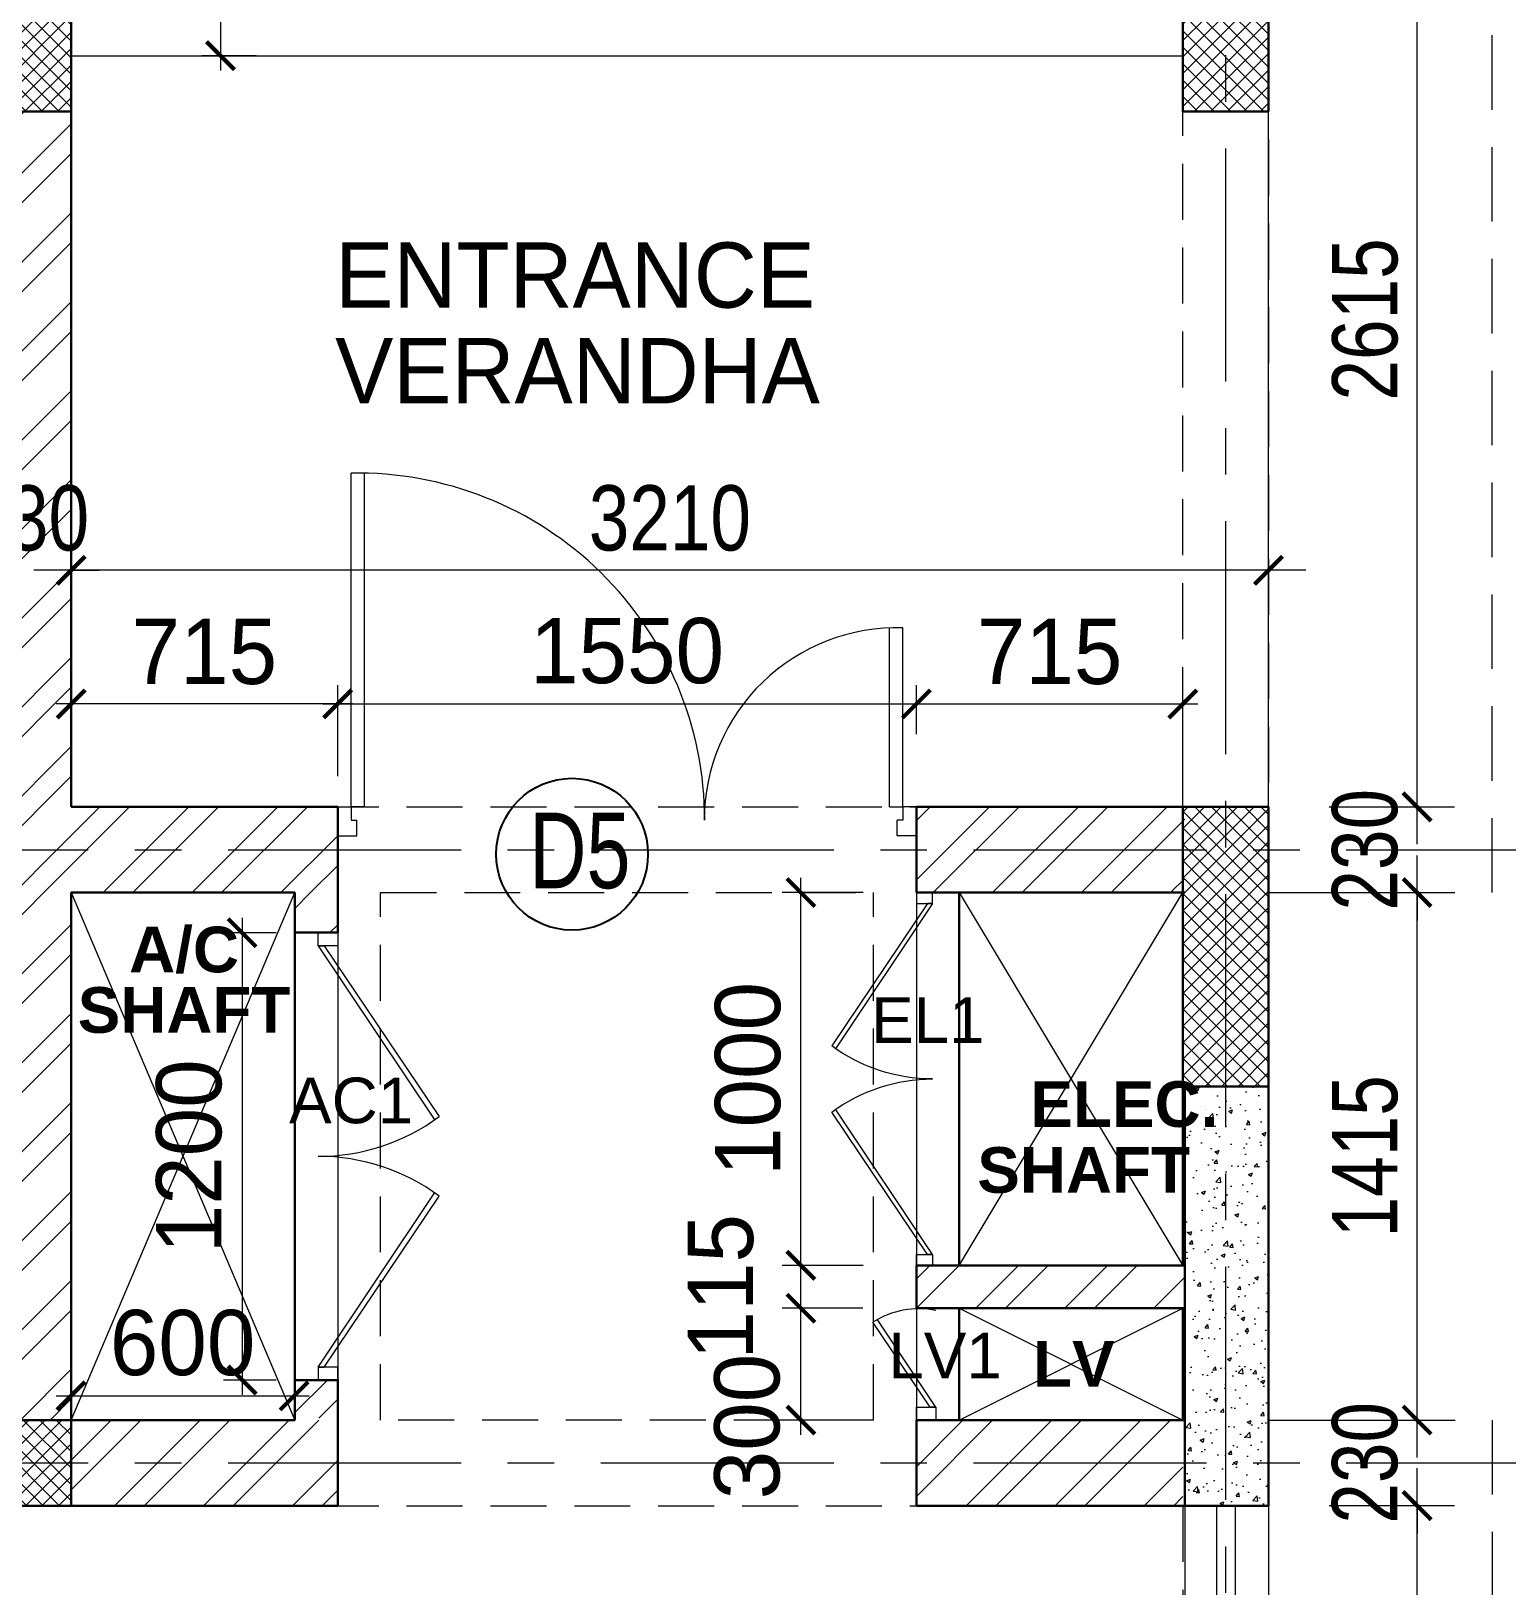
# Model space of a CAD drawing. Header units: millimetres. Extents: x -286480 to 108094, y -227925 to 10018.
# Drawn here: x -10173 to -6214, y -96322 to -92151 of the extents above; entities that cross this region are included whole.
import ezdxf

# ---------------------------------------------------------------- set-up
doc = ezdxf.new("R2010")
doc.units = ezdxf.units.MM
doc.header["$LTSCALE"] = 100
doc.header["$MEASUREMENT"] = 0
doc.header["$PDMODE"] = 67
for name, pattern in [('CENTER', [2, 1.25, -0.25, 0.25, -0.25]), ('DASHED', [0.75, 0.5, -0.25]), ('DASHED2', [0.375, 0.25, -0.125]), ('HIDDEN', [0.375, 0.25, -0.125])]:
    doc.linetypes.add(name, pattern=pattern)
doc.layers.get('0').update_dxf_attribs({"lineweight": 25})
for name, color, linetype, lineweight in [('A-ANNO-COLUMN-HATCH', 253, 'Continuous', 9), ('A-ANNO-DOOR', 40, 'Continuous', 18), ('A-ANNO-GRID', 251, 'CENTER', 9), ('A-ANNO-TEXT', 7, 'Continuous', 25), ('A-ANNO-WALL', 1, 'Continuous', 30), ('A-DOOR', 4, 'Continuous', 9), ('AAC BLOCK HATCH', 253, 'Continuous', 5), ('ACC BLOCK', 211, 'Continuous', 30), ('beam', 3, 'Continuous', 20), ('dim', 7, 'Continuous', 13), ('DW-NO', 7, 'Continuous', 25), ('FURNITURE LAYOUT', 37, 'Continuous', 15), ('GLASS', 150, 'Continuous', 5), ('projection', 200, 'DASHED', 18), ('S-COL', 4, 'Continuous', 30), ('STAINLESS STEEL', 81, 'Continuous', 5), ('Stairs', 2, 'Continuous', 18), ('TEXT-MISC', 7, 'Continuous', 20), ('WALL HATCH', 24, 'Continuous', 9)]:
    doc.layers.add(name, color=color, linetype=linetype, lineweight=lineweight)
doc.layers.add('cutout', color=7, linetype='HIDDEN', lineweight=20, true_color=0x0544ff)
doc.styles.add('ARIAL', font='arial.ttf', dxfattribs={"width": 0.8})
doc.styles.add('CENTURY-GOTHIC', font='GOTHIC.TTF', dxfattribs={"height": 175})
doc.styles.add('SIZE', font='arial.ttf', dxfattribs={"width": 0.75, "height": 200})
doc.styles.get("Standard").update_dxf_attribs({"font": 'sanss___.ttf'})
doc.styles.add('Tower', font='arial.ttf', dxfattribs={"height": 250})
doc.dimstyles.new('1.125', dxfattribs={"dimtxt": 175, "dimasz": 75, "dimexe": 50, "dimexo": 50, "dimgap": 50, "dimtad": 1, "dimdec": 0, "dimrnd": 5, "dimzin": 0, "dimdsep": 46, "dimtxsty": 'CENTURY-GOTHIC', "dimblk": 'ARCHTICK', "dimcen": 5, "dimdle": 40, "dimclrd": 256, "dimclre": 8, "dimclrt": 213, "dimadec": 0, "dimazin": 0, "dimtfac": 1, "dimtdec": 0, "dimtofl": 0, "dimtmove": 2, "dimatfit": 2, "dimldrblk": 'OPEN30', "dimfxl": 80, "dimtolj": 1, "dimtzin": 0, "dimlwd": 15, "dimlwe": 9, "dimarcsym": 1})
doc.dimstyles.new('D 75', dxfattribs={"dimtxt": 175, "dimasz": 75, "dimexe": 100, "dimexo": 100, "dimgap": 50, "dimtad": 1, "dimdec": 0, "dimrnd": 5, "dimzin": 0, "dimdsep": 46, "dimtxsty": 'ARIAL', "dimblk": 'ARCHTICK', "dimcen": 0.09, "dimdle": 100, "dimclrd": 256, "dimclrt": 256, "dimadec": 0, "dimazin": 0, "dimtfac": 1, "dimtdec": 0, "dimtix": 1, "dimtofl": 0, "dimtmove": 1, "dimatfit": 3, "dimfxl": 135, "dimtolj": 1, "dimtzin": 0, "dimlwd": 9, "dimlwe": 9, "dimarcsym": 0})

# ---------------------------------------------------------------- blocks, each defined once
blk = doc.blocks.new('_ArchTick')
at = {"const_width": 0.15}
blk.add_lwpolyline([(-0.5, -0.5), (0.5, 0.5)], dxfattribs=at)
blk = doc.blocks.new('*D24')
at = {"layer": 'Defpoints', "color": 0, "ltscale": 0.1, "transparency": 16777216}
for p in [(-10065.8, -93597.3), (-10065.8, -93930.6, -52.2), (-6853.3, -93930.8, 0.4)]:
    blk.add_point(p, dxfattribs=at)
at = {"layer": 'dim', "color": 0, "lineweight": 9, "ltscale": 0.1, "transparency": 16777216}
for p, q in [((-10065.8, -93830.6), (-10065.8, -93497.3)), ((-6853.3, -93830.8), (-6853.3, -93497.3))]:
    blk.add_line(p, q, dxfattribs=at)
at = {"layer": 'dim', "lineweight": 9, "ltscale": 0.1, "transparency": 16777216}
blk.add_line((-6753.3, -93597.3), (-10165.8, -93597.3), dxfattribs=at)
at = {"layer": 'dim', "lineweight": 9, "ltscale": 0.1, "transparency": 16777216, "xscale": 75, "yscale": 75, "zscale": 75, "rotation": 180}
blk.add_blockref('_ArchTick', (-10065.8, -93597.3), dxfattribs=at)
at = {"layer": 'dim', "lineweight": 9, "ltscale": 0.1, "transparency": 16777216, "xscale": 75, "yscale": 75, "zscale": 75}
blk.add_blockref('_ArchTick', (-6853.3, -93597.3), dxfattribs=at)
at = {"layer": 'dim', "ltscale": 0.1, "transparency": 16777216, "insert": (-8459.5, -93457.9), "char_height": 175, "attachment_point": 5, "style": 'ARIAL'}
blk.add_mtext('\\A1;3210', dxfattribs=at)
blk = doc.blocks.new('*D25')
at = {"layer": 'Defpoints', "color": 0, "ltscale": 0.1, "transparency": 16777216}
for p in [(-10295.8, -93597.3), (-10295.8, -93920.8, -7.1), (-10065.8, -93920.8)]:
    blk.add_point(p, dxfattribs=at)
at = {"layer": 'dim', "color": 0, "lineweight": 9, "ltscale": 0.1, "transparency": 16777216}
for p, q in [((-10295.8, -93820.8), (-10295.8, -93497.3)), ((-10065.8, -93820.8), (-10065.8, -93497.3))]:
    blk.add_line(p, q, dxfattribs=at)
at = {"layer": 'dim', "lineweight": 9, "ltscale": 0.1, "transparency": 16777216}
for p, q in [((-10295.8, -93597.3), (-10370.8, -93597.3)), ((-10065.8, -93597.3), (-9990.8, -93597.3))]:
    blk.add_line(p, q, dxfattribs=at)
at = {"layer": 'dim', "lineweight": 9, "ltscale": 0.1, "transparency": 16777216, "xscale": 75, "yscale": 75, "zscale": 75}
blk.add_blockref('_ArchTick', (-10295.8, -93597.3), dxfattribs=at)
at = {"layer": 'dim', "lineweight": 9, "ltscale": 0.1, "transparency": 16777216, "xscale": 75, "yscale": 75, "zscale": 75, "rotation": 180}
blk.add_blockref('_ArchTick', (-10065.8, -93597.3), dxfattribs=at)
at = {"layer": 'dim', "ltscale": 0.1, "transparency": 16777216, "insert": (-10180.8, -93457.9), "char_height": 175, "attachment_point": 5, "style": 'ARIAL'}
blk.add_mtext('\\A1;230', dxfattribs=at)
blk = doc.blocks.new('*D50')
at = {"layer": 'Defpoints', "color": 0, "ltscale": 0.1, "transparency": 16777216}
for p in [(-6791, -96106.1), (-6454.7, -96106.1), (-6652, -97606.8)]:
    blk.add_point(p, dxfattribs=at)
at = {"layer": 'dim', "lineweight": 9, "ltscale": 0.1, "transparency": 16777216}
blk.add_line((-6454.7, -97706.8), (-6454.7, -96006.1), dxfattribs=at)
at = {"layer": 'dim', "color": 0, "lineweight": 9, "ltscale": 0.1, "transparency": 16777216}
for p, q in [((-6691, -96106.1), (-6354.7, -96106.1)), ((-6552, -97606.8), (-6354.7, -97606.8))]:
    blk.add_line(p, q, dxfattribs=at)
at = {"layer": 'dim', "lineweight": 9, "ltscale": 0.1, "transparency": 16777216, "xscale": 75, "yscale": 75, "zscale": 75}
for p, rotation in [((-6454.7, -96106.1), 90), ((-6454.7, -97606.8), 270)]:
    blk.add_blockref('_ArchTick', p, dxfattribs=dict(at, rotation=rotation))
at = {"layer": 'dim', "ltscale": 0.1, "transparency": 16777216, "insert": (-6594.1, -96856.4), "char_height": 175, "attachment_point": 5, "rotation": 90, "style": 'ARIAL'}
blk.add_mtext('\\A1;1500', dxfattribs=at)
blk = doc.blocks.new('*D51')
at = {"layer": 'Defpoints', "color": 0, "ltscale": 0.1, "transparency": 16777216}
for p in [(-6791, -94461.9, -11.6), (-6455, -94461.9), (-6698.1, -95876.8, -11.6)]:
    blk.add_point(p, dxfattribs=at)
at = {"layer": 'dim', "lineweight": 9, "ltscale": 0.1, "transparency": 16777216}
blk.add_line((-6455, -95976.8), (-6455, -94361.9), dxfattribs=at)
at = {"layer": 'dim', "color": 0, "lineweight": 9, "ltscale": 0.1, "transparency": 16777216}
for p, q in [((-6691, -94461.9), (-6355, -94461.9)), ((-6598.1, -95876.8), (-6355, -95876.8))]:
    blk.add_line(p, q, dxfattribs=at)
at = {"layer": 'dim', "lineweight": 9, "ltscale": 0.1, "transparency": 16777216, "xscale": 75, "yscale": 75, "zscale": 75}
for p, rotation in [((-6455, -94461.9), 90), ((-6455, -95876.8), 270)]:
    blk.add_blockref('_ArchTick', p, dxfattribs=dict(at, rotation=rotation))
at = {"layer": 'dim', "ltscale": 0.1, "transparency": 16777216, "insert": (-6594.4, -95169.3), "char_height": 175, "attachment_point": 5, "rotation": 90, "style": 'ARIAL'}
blk.add_mtext('\\A1;1415', dxfattribs=at)
blk = doc.blocks.new('*D52')
at = {"layer": 'Defpoints', "color": 0, "ltscale": 0.1, "transparency": 16777216}
for p in [(-6791, -91616.8, -0.1), (-6454.7, -91616.8), (-6791, -94231.9, -10.3)]:
    blk.add_point(p, dxfattribs=at)
at = {"layer": 'dim', "lineweight": 9, "ltscale": 0.1, "transparency": 16777216}
blk.add_line((-6454.7, -94331.9), (-6454.7, -91516.8), dxfattribs=at)
at = {"layer": 'dim', "color": 0, "lineweight": 9, "ltscale": 0.1, "transparency": 16777216}
for p, q in [((-6691, -91616.8), (-6354.7, -91616.8)), ((-6691, -94231.9), (-6354.7, -94231.9))]:
    blk.add_line(p, q, dxfattribs=at)
at = {"layer": 'dim', "lineweight": 9, "ltscale": 0.1, "transparency": 16777216, "xscale": 75, "yscale": 75, "zscale": 75}
for p, rotation in [((-6454.7, -91616.8), 90), ((-6454.7, -94231.9), 270)]:
    blk.add_blockref('_ArchTick', p, dxfattribs=dict(at, rotation=rotation))
at = {"layer": 'dim', "ltscale": 0.1, "transparency": 16777216, "insert": (-6594.1, -92924.3), "char_height": 175, "attachment_point": 5, "rotation": 90, "style": 'ARIAL'}
blk.add_mtext('\\A1;2615', dxfattribs=at)
blk = doc.blocks.new('Big Door Garbage')
at = {"lineweight": 18}
for p, q in [((-12550, 128777.8), (-12500, 128777.8)), ((-12550, 128702.8), (-12550, 128777.8)), ((-12500, 128777.8), (-12500, 128737.8)), ((-11100, 128777.8), (-11100, 128737.8)), ((-11050, 128777.8), (-11100, 128777.8)), ((-12515, 128737.8), (-12500, 128737.8)), ((-12515, 128702.8), (-12515, 128737.8)), ((-11085, 128737.8), (-11100, 128737.8)), ((-11085, 128702.8), (-11085, 128737.8)), ((-12550, 128702.8), (-12515, 128702.8)), ((-12515, 128702.8), (-12515, 128239.2)), ((-12480, 128702.8), (-12515, 128702.8)), ((-12480, 128702.8), (-12480, 128239.2)), ((-11120, 128702.8), (-11085, 128702.8)), ((-11120, 128702.8), (-11120, 127838)), ((-11050, 128702.8), (-11085, 128702.8)), ((-11085, 128702.8), (-11085, 127838))]:
    blk.add_line(p, q, dxfattribs=at)
blk.add_lwpolyline([(-11050, 128777.8), (-11050, 128702.8)], dxfattribs=at)
for centre, radius, start, end in [((-12498.9, 128737.8), 498.9, 268.1474, 0), ((-11101.5, 128737.8), 900, 180, 271.0475)]:
    blk.add_arc(centre, radius, start, end, dxfattribs=at)
blk = doc.blocks.new('A$C0E3E786B-flat-1')
at = {"ltscale": 0.1}
for p, q in [((855.2, 288.7, 0), (240.1, -46.1, 0)), ((1735, -1224.8, 0), (922.8, 268.6, 0)), ((220.2, -113.9, 0), (1032.4, -1607.3, 0)), ((1532.3, -852, 0), (1444.7, -899.7, 0)), ((1444.7, -899.7, 0), (752.9, -1093.3, 0)), ((829.6, -1234.5, 0), (1444.7, -899.7, 0)), ((1500.5, -885, 0), (875.6, -1225.1, 0)), ((1500.5, -885, 0), (1482.4, -924.7, 0)), ((1701.1, -1254, 0), (1500.5, -885, 0)), ((875.6, -1225.1, 0), (918.9, -1231.4, 0)), ((1076.3, -1594.1, 0), (875.6, -1225.1, 0)), ((1701.1, -1254, 0), (1654.4, -1240.9, 0)), ((1076.3, -1594.1, 0), (1701.1, -1254, 0)), ((1100.1, -1627.4, 0), (1715.1, -1292.6, 0)), ((1076.3, -1594.1, 0), (1090.9, -1547.7, 0))]:
    blk.add_line(p, q, dxfattribs=at)
for centre, start_param, end_param in [((879, 244.7, 0), 1.628397, 3.199193), ((264, -90, 0), 3.199193, 4.76999), ((1691.3, -1248.7, 0), 0.057601, 1.628397), ((1076.2, -1583.5, 0), 4.76999, 6.340786)]:
    blk.add_ellipse(centre, major_axis=(21.3, -45.2), ratio=0.996988, start_param=start_param, end_param=end_param, dxfattribs=at)
blk = doc.blocks.new('*D78')
at = {"layer": 'Defpoints', "color": 0, "ltscale": 0.1, "transparency": 16777216}
for p in [(-6705.2, -94231.9, 0), (-6455, -94231.9), (-6791, -94461.9, 0)]:
    blk.add_point(p, dxfattribs=at)
at = {"layer": 'dim', "lineweight": 9, "ltscale": 0.1, "transparency": 16777216}
for p, q in [((-6455, -94231.9), (-6455, -94156.9)), ((-6455, -94461.9), (-6455, -94536.9))]:
    blk.add_line(p, q, dxfattribs=at)
at = {"layer": 'dim', "color": 0, "lineweight": 9, "ltscale": 0.1, "transparency": 16777216}
for p, q in [((-6605.2, -94231.9), (-6355, -94231.9)), ((-6691, -94461.9), (-6355, -94461.9))]:
    blk.add_line(p, q, dxfattribs=at)
at = {"layer": 'dim', "lineweight": 9, "ltscale": 0.1, "transparency": 16777216, "xscale": 75, "yscale": 75, "zscale": 75}
for p, rotation in [((-6455, -94231.9), 270), ((-6455, -94461.9), 90)]:
    blk.add_blockref('_ArchTick', p, dxfattribs=dict(at, rotation=rotation))
at = {"layer": 'dim', "ltscale": 0.1, "transparency": 16777216, "insert": (-6594.4, -94346.9), "char_height": 175, "attachment_point": 5, "rotation": 90, "style": 'ARIAL'}
blk.add_mtext('\\A1;230', dxfattribs=at)
blk = doc.blocks.new('*D79')
at = {"layer": 'Defpoints', "color": 0, "ltscale": 0.1, "transparency": 16777216}
for p in [(-6752.9, -95876.8, 0), (-6643.5, -96106.1, 0), (-6455, -96106.1)]:
    blk.add_point(p, dxfattribs=at)
at = {"layer": 'dim', "lineweight": 9, "ltscale": 0.1, "transparency": 16777216}
for p, q in [((-6455, -95876.8), (-6455, -95801.8)), ((-6455, -96106.1), (-6455, -96181.1))]:
    blk.add_line(p, q, dxfattribs=at)
at = {"layer": 'dim', "color": 0, "lineweight": 9, "ltscale": 0.1, "transparency": 16777216}
for p, q in [((-6652.9, -95876.8), (-6355, -95876.8)), ((-6543.5, -96106.1), (-6355, -96106.1))]:
    blk.add_line(p, q, dxfattribs=at)
at = {"layer": 'dim', "lineweight": 9, "ltscale": 0.1, "transparency": 16777216, "xscale": 75, "yscale": 75, "zscale": 75}
for p, rotation in [((-6455, -95876.8), 270), ((-6455, -96106.1), 90)]:
    blk.add_blockref('_ArchTick', p, dxfattribs=dict(at, rotation=rotation))
at = {"layer": 'dim', "ltscale": 0.1, "transparency": 16777216, "insert": (-6594.4, -95991.4), "char_height": 175, "attachment_point": 5, "rotation": 90, "style": 'ARIAL'}
blk.add_mtext('\\A1;230', dxfattribs=at)
blk = doc.blocks.new('*D115')
at = {"layer": 'Defpoints', "color": 0, "ltscale": 0.1, "transparency": 16777216}
for p in [(-10066.1, -95811.9), (-9467.6, -95811.9), (-9467.6, -95811.9)]:
    blk.add_point(p, dxfattribs=at)
at = {"layer": 'dim', "lineweight": 15, "ltscale": 0.1, "transparency": 16777216}
blk.add_line((-10106.1, -95811.9), (-9427.6, -95811.9), dxfattribs=at)
at = {"layer": 'dim', "lineweight": 15, "ltscale": 0.1, "transparency": 16777216, "xscale": 75, "yscale": 75, "zscale": 75, "rotation": 180}
blk.add_blockref('_ArchTick', (-10066.1, -95811.9), dxfattribs=at)
at = {"layer": 'dim', "lineweight": 15, "ltscale": 0.1, "transparency": 16777216, "xscale": 75, "yscale": 75, "zscale": 75}
blk.add_blockref('_ArchTick', (-9467.6, -95811.9), dxfattribs=at)
at = {"layer": 'dim', "color": 213, "ltscale": 0.1, "transparency": 16777216, "insert": (-9766.8, -95670), "char_height": 175, "attachment_point": 5, "style": 'CENTURY-GOTHIC'}
blk.add_mtext('\\A1;600', dxfattribs=at)
blk = doc.blocks.new('_Open30')
at = {"color": 0, "linetype": 'ByBlock', "lineweight": -2}
for p, q in [((-1, 0.268), (0, 0)), ((0, 0), (-1, -0.268)), ((0, 0), (-1, 0))]:
    blk.add_line(p, q, dxfattribs=at)
blk = doc.blocks.new('*D116')
at = {"layer": 'Defpoints', "color": 0, "ltscale": 0.1, "transparency": 16777216}
for p in [(-8108, -95576.8), (-7891.6, -95576.8, 17.7), (-7891.6, -95876.8, 29.3)]:
    blk.add_point(p, dxfattribs=at)
at = {"layer": 'dim', "lineweight": 15, "ltscale": 0.1, "transparency": 16777216}
blk.add_line((-8108, -95916.8), (-8108, -95536.8), dxfattribs=at)
at = {"layer": 'dim', "color": 8, "lineweight": 9, "ltscale": 0.1, "transparency": 16777216}
for p, q in [((-7941.6, -95576.8), (-8158, -95576.8)), ((-7941.6, -95876.8), (-8158, -95876.8))]:
    blk.add_line(p, q, dxfattribs=at)
at = {"layer": 'dim', "lineweight": 15, "ltscale": 0.1, "transparency": 16777216, "xscale": 75, "yscale": 75, "zscale": 75}
for p, rotation in [((-8108, -95576.8), 90), ((-8108, -95876.8), 270)]:
    blk.add_blockref('_ArchTick', p, dxfattribs=dict(at, rotation=rotation))
at = {"layer": 'dim', "color": 213, "ltscale": 0.1, "transparency": 16777216, "insert": (-8251.8, -95894.1), "char_height": 175, "attachment_point": 5, "rotation": 90, "style": 'CENTURY-GOTHIC'}
blk.add_mtext('\\A1;300', dxfattribs=at)
blk = doc.blocks.new('*D117')
at = {"layer": 'Defpoints', "color": 0, "ltscale": 0.1, "transparency": 16777216}
for p in [(-8108, -95461.8), (-7891.1, -95461.8, 17.7), (-7891.6, -95576.8, 17.7)]:
    blk.add_point(p, dxfattribs=at)
at = {"layer": 'dim', "lineweight": 15, "ltscale": 0.1, "transparency": 16777216}
blk.add_line((-8108, -95616.8), (-8108, -95421.8), dxfattribs=at)
at = {"layer": 'dim', "color": 8, "lineweight": 9, "ltscale": 0.1, "transparency": 16777216}
for p, q in [((-7941.1, -95461.8), (-8158, -95461.8)), ((-7941.6, -95576.8), (-8158, -95576.8))]:
    blk.add_line(p, q, dxfattribs=at)
at = {"layer": 'dim', "lineweight": 15, "ltscale": 0.1, "transparency": 16777216, "xscale": 75, "yscale": 75, "zscale": 75}
for p, rotation in [((-8108, -95461.8), 90), ((-8108, -95576.8), 270)]:
    blk.add_blockref('_ArchTick', p, dxfattribs=dict(at, rotation=rotation))
at = {"layer": 'dim', "color": 213, "ltscale": 0.1, "transparency": 16777216, "insert": (-8322.7, -95519.3), "char_height": 175, "attachment_point": 5, "rotation": 90, "style": 'CENTURY-GOTHIC'}
blk.add_mtext('\\A1;115', dxfattribs=at)
blk = doc.blocks.new('*D118')
at = {"layer": 'Defpoints', "color": 0, "ltscale": 0.1, "transparency": 16777216}
for p in [(-8108, -94461.8), (-7890.8, -94461.8, 17.3), (-7891.1, -95461.8, 17.7)]:
    blk.add_point(p, dxfattribs=at)
at = {"layer": 'dim', "lineweight": 15, "ltscale": 0.1, "transparency": 16777216}
blk.add_line((-8108, -95501.8), (-8108, -94421.8), dxfattribs=at)
at = {"layer": 'dim', "color": 8, "lineweight": 9, "ltscale": 0.1, "transparency": 16777216}
for p, q in [((-7940.8, -94461.8), (-8158, -94461.8)), ((-7941.1, -95461.8), (-8158, -95461.8))]:
    blk.add_line(p, q, dxfattribs=at)
at = {"layer": 'dim', "lineweight": 15, "ltscale": 0.1, "transparency": 16777216, "xscale": 75, "yscale": 75, "zscale": 75}
for p, rotation in [((-8108, -94461.8), 90), ((-8108, -95461.8), 270)]:
    blk.add_blockref('_ArchTick', p, dxfattribs=dict(at, rotation=rotation))
at = {"layer": 'dim', "color": 213, "ltscale": 0.1, "transparency": 16777216, "insert": (-8249.9, -94961.8), "char_height": 175, "attachment_point": 5, "rotation": 90, "style": 'CENTURY-GOTHIC'}
blk.add_mtext('\\A1;1000', dxfattribs=at)
blk = doc.blocks.new('FTHF')
at = {"layer": 'A-DOOR'}
for p, q in [((6806800.1, -19385.3), (6807386.9, -19777.2)), ((6806800.1, -19385.3), (6806800.1, -19405.3)), ((6808216.2, -19385.3), (6807629.3, -19777.2)), ((6808216.2, -19385.3), (6808216.2, -19405.3)), ((6806800.1, -19405.3), (6807374.5, -19792.1)), ((6808216.2, -19405.3), (6807641.8, -19792.1))]:
    blk.add_line(p, q, dxfattribs=at)
for points in [[(6806756.4, -19385.3), (6806756.4, -19450.9), (6806800.1, -19450.9), (6806800.1, -19385.3)], [(6808259.9, -19385.3), (6808259.9, -19450.9), (6808216.2, -19450.9), (6808216.2, -19385.3)]]:
    blk.add_lwpolyline(points, close=True, dxfattribs=at)
for centre, start, end in [((6806822, -19385.3), 323.6333, 0), ((6808194.3, -19385.3), 180, 216.3667)]:
    blk.add_arc(centre, 686.2, start, end, dxfattribs=at)
blk = doc.blocks.new('*D231')
at = {"layer": 'Defpoints', "color": 0, "ltscale": 0.1, "transparency": 16777216}
for p in [(-9519.7, -91616.8, 29.7), (-9665.2, -92216.8), (-9519.7, -92216.8, 29.7)]:
    blk.add_point(p, dxfattribs=at)
at = {"layer": 'dim', "lineweight": 15, "ltscale": 0.1, "transparency": 16777216}
blk.add_line((-9665.2, -91576.8), (-9665.2, -92256.8), dxfattribs=at)
at = {"layer": 'dim', "color": 8, "lineweight": 9, "ltscale": 0.1, "transparency": 16777216}
for p, q in [((-9569.7, -91616.8), (-9715.2, -91616.8)), ((-9569.7, -92216.8), (-9715.2, -92216.8))]:
    blk.add_line(p, q, dxfattribs=at)
at = {"layer": 'dim', "lineweight": 15, "ltscale": 0.1, "transparency": 16777216, "xscale": 75, "yscale": 75, "zscale": 75}
for p, rotation in [((-9665.2, -91616.8), 90), ((-9665.2, -92216.8), 270)]:
    blk.add_blockref('_ArchTick', p, dxfattribs=dict(at, rotation=rotation))
at = {"layer": 'dim', "color": 213, "ltscale": 0.1, "transparency": 16777216, "insert": (-9807.1, -91916.8), "char_height": 175, "attachment_point": 5, "rotation": 90, "style": 'CENTURY-GOTHIC'}
blk.add_mtext('\\A1;600', dxfattribs=at)
blk = doc.blocks.new('*D505')
at = {"layer": 'Defpoints', "color": 0, "ltscale": 0.1, "transparency": 16777216}
for p in [(-7798.3, -93955.8), (-7798.3, -94074.8, 29.7), (-9350.8, -94199.2, 39.8)]:
    blk.add_point(p, dxfattribs=at)
at = {"layer": 'dim', "color": 8, "lineweight": 9, "ltscale": 0.1, "transparency": 16777216}
for p, q in [((-9350.8, -94149.2), (-9350.8, -93905.8)), ((-7798.3, -94024.8), (-7798.3, -93905.8))]:
    blk.add_line(p, q, dxfattribs=at)
at = {"layer": 'dim', "lineweight": 15, "ltscale": 0.1, "transparency": 16777216}
blk.add_line((-9390.8, -93955.8), (-7758.3, -93955.8), dxfattribs=at)
at = {"layer": 'dim', "lineweight": 15, "ltscale": 0.1, "transparency": 16777216, "xscale": 75, "yscale": 75, "zscale": 75, "rotation": 180}
blk.add_blockref('_ArchTick', (-9350.8, -93955.8), dxfattribs=at)
at = {"layer": 'dim', "lineweight": 15, "ltscale": 0.1, "transparency": 16777216, "xscale": 75, "yscale": 75, "zscale": 75}
blk.add_blockref('_ArchTick', (-7798.3, -93955.8), dxfattribs=at)
at = {"layer": 'dim', "color": 213, "ltscale": 0.1, "transparency": 16777216, "insert": (-8574.5, -93813.9), "char_height": 175, "attachment_point": 5, "style": 'CENTURY-GOTHIC'}
blk.add_mtext('\\A1;1550', dxfattribs=at)
blk = doc.blocks.new('*D506')
at = {"layer": 'Defpoints', "color": 0, "ltscale": 0.1, "transparency": 16777216}
for p in [(-7083.3, -93955.8), (-7798.3, -94087.1, 29.7), (-7083.3, -94163.7, 29.7)]:
    blk.add_point(p, dxfattribs=at)
at = {"layer": 'dim', "color": 8, "lineweight": 9, "ltscale": 0.1, "transparency": 16777216}
for p, q in [((-7798.3, -94037.1), (-7798.3, -93905.8)), ((-7083.3, -94113.7), (-7083.3, -93905.8))]:
    blk.add_line(p, q, dxfattribs=at)
at = {"layer": 'dim', "lineweight": 15, "ltscale": 0.1, "transparency": 16777216}
blk.add_line((-7838.3, -93955.8), (-7043.3, -93955.8), dxfattribs=at)
at = {"layer": 'dim', "lineweight": 15, "ltscale": 0.1, "transparency": 16777216, "xscale": 75, "yscale": 75, "zscale": 75, "rotation": 180}
blk.add_blockref('_ArchTick', (-7798.3, -93955.8), dxfattribs=at)
at = {"layer": 'dim', "lineweight": 15, "ltscale": 0.1, "transparency": 16777216, "xscale": 75, "yscale": 75, "zscale": 75}
blk.add_blockref('_ArchTick', (-7083.3, -93955.8), dxfattribs=at)
at = {"layer": 'dim', "color": 213, "ltscale": 0.1, "transparency": 16777216, "insert": (-7440.8, -93816.1), "char_height": 175, "attachment_point": 5, "style": 'CENTURY-GOTHIC'}
blk.add_mtext('\\A1;715', dxfattribs=at)
blk = doc.blocks.new('*D507')
at = {"layer": 'Defpoints', "color": 0, "ltscale": 0.1, "transparency": 16777216}
for p in [(-10065.8, -93955.8), (-9350.8, -94199.2, 39.8), (-10065.8, -94228.1, 34.2)]:
    blk.add_point(p, dxfattribs=at)
at = {"layer": 'dim', "color": 8, "lineweight": 9, "ltscale": 0.1, "transparency": 16777216}
for p, q in [((-10065.8, -94178.1), (-10065.8, -93905.8)), ((-9350.8, -94149.2), (-9350.8, -93905.8))]:
    blk.add_line(p, q, dxfattribs=at)
at = {"layer": 'dim', "lineweight": 15, "ltscale": 0.1, "transparency": 16777216}
blk.add_line((-9310.8, -93955.8), (-10105.8, -93955.8), dxfattribs=at)
at = {"layer": 'dim', "lineweight": 15, "ltscale": 0.1, "transparency": 16777216, "xscale": 75, "yscale": 75, "zscale": 75, "rotation": 180}
blk.add_blockref('_ArchTick', (-10065.8, -93955.8), dxfattribs=at)
at = {"layer": 'dim', "lineweight": 15, "ltscale": 0.1, "transparency": 16777216, "xscale": 75, "yscale": 75, "zscale": 75}
blk.add_blockref('_ArchTick', (-9350.8, -93955.8), dxfattribs=at)
at = {"layer": 'dim', "color": 213, "ltscale": 0.1, "transparency": 16777216, "insert": (-9708.3, -93816.1), "char_height": 175, "attachment_point": 5, "style": 'CENTURY-GOTHIC'}
blk.add_mtext('\\A1;715', dxfattribs=at)
blk = doc.blocks.new('*D512')
at = {"layer": 'Defpoints', "color": 0, "ltscale": 0.1, "transparency": 16777216}
for p in [(-9465.8, -94569.4, -14.8), (-9607.3, -95769.3), (-9465.8, -95769.3, -14.8)]:
    blk.add_point(p, dxfattribs=at)
at = {"layer": 'dim', "lineweight": 15, "ltscale": 0.1, "transparency": 16777216}
blk.add_line((-9607.3, -94529.4), (-9607.3, -95809.3), dxfattribs=at)
at = {"layer": 'dim', "color": 8, "lineweight": 9, "ltscale": 0.1, "transparency": 16777216}
for p, q in [((-9515.8, -94569.4), (-9657.3, -94569.4)), ((-9515.8, -95769.3), (-9657.3, -95769.3))]:
    blk.add_line(p, q, dxfattribs=at)
at = {"layer": 'dim', "lineweight": 15, "ltscale": 0.1, "transparency": 16777216, "xscale": 75, "yscale": 75, "zscale": 75}
for p, rotation in [((-9607.3, -94569.4), 90), ((-9607.3, -95769.3), 270)]:
    blk.add_blockref('_ArchTick', p, dxfattribs=dict(at, rotation=rotation))
at = {"layer": 'dim', "color": 213, "ltscale": 0.1, "transparency": 16777216, "insert": (-9749.2, -95169.3), "char_height": 175, "attachment_point": 5, "rotation": 90, "style": 'CENTURY-GOTHIC'}
blk.add_mtext('\\A1;1200', dxfattribs=at)

msp = doc.modelspace()

# ---------------------------------------------------------------- hatches: boundary and pattern name
at = {"layer": 'A-ANNO-COLUMN-HATCH', "lineweight": 9, "ltscale": 0.1}
h = msp.add_hatch(dxfattribs=at)
h.set_pattern_fill('ANSI37', color=256, scale=250, angle=-90)
h.set_pattern_definition([(315, (-45985.977, 31290.587), (22.097087, 22.097087), []), (45, (-45985.977, 31290.587), (-22.097087, 22.097087), [])])
h.paths.add_polyline_path([(-10295.8, -91616.8), (-10295.8, -92366.8), (-10065.8, -92366.8), (-10065.8, -91616.8)])
h = msp.add_hatch(dxfattribs=at)
h.set_pattern_fill('ANSI37', color=256, scale=250)
h.set_pattern_definition([(45, (-166898.463, 202413.18), (-22.097087, 22.097087), []), (135, (-166898.463, 202413.18), (-22.097087, -22.097087), [])])
h.paths.add_polyline_path([(-6853.3, -92366.8), (-6853.3, -91616.8), (-7083.3, -91616.8), (-7083.3, -92366.8)])
h = msp.add_hatch(dxfattribs=at)
h.set_pattern_fill('ANSI37', color=256, scale=250)
h.set_pattern_definition([(45, (-133322.718, -22804.882), (-22.097087, 22.097087), []), (135, (-133322.718, -22804.882), (-22.097087, -22.097087), [])])
h.paths.add_polyline_path([(-6853.3, -94981.8), (-6853.3, -94231.8), (-7083.3, -94231.8), (-7083.3, -94981.8)])
h = msp.add_hatch(dxfattribs=at)
h.set_pattern_fill('ANSI37', color=256, scale=250)
h.set_pattern_definition([(45, (0, -5), (-22.097087, 22.097087), []), (135, (0, -5), (-22.097087, -22.097087), [])])
h.paths.add_polyline_path([(-10815.8, -96106.8), (-10065.8, -96106.8), (-10065.8, -95876.8), (-10815.8, -95876.8)])
at = {"layer": 'AAC BLOCK HATCH'}
h = msp.add_hatch(dxfattribs=at)
h.set_pattern_fill('AR-CONC', color=256, scale=15, style=0)
h.set_pattern_definition([(50, (0, 0), (107.58903, -9.41282), [11.25, -123.75]), (355, (0, 0), (-20.8127, 112.82882), [9, -99]), (100.45144, (8.97, -0.78), (86.77633, 103.416), [9.56103, -105.17132]), (46.1842, (0, 30), (160.0862, -24.8279), [16.875, -185.625]), (96.63564, (13.34, 27.93), (140.1993, 146.1178), [14.34155, -157.75706]), (351.18416, (0, 30), (140.1993, 146.1178), [13.5, -148.5]), (21, (15, 22.5), (89.53606, -60.39283), [11.25, -123.75]), (326, (15, 22.5), (36.4973, 108.77251), [9, -99]), (71.45144, (22.46, 17.47), (126.03336, 48.37967), [9.56103, -105.17132]), (37.5, (0, 0), (1.823978, 49.934078), [0, -97.8, 0, -100.5, 0, -99.375]), (7.5, (0, 0), (39.46043, 59.161757), [0, -57.3, 0, -95.55, 0, -37.875]), (327.5, (-33.45, 0), (80.073365, -3.38323), [0, -37.5, 0, -117, 0, -155.25]), (317.5, (-48.45, 0), (87.477925, 15.015747), [0, -48.75, 0, -77.7, 0, -110.25])])
h.paths.add_polyline_path([(-7078.3, -94981.8), (-6853.2, -94981.8), (-6853.2, -96106.8), (-7078.3, -96106.8)])
at = {"layer": 'WALL HATCH', "ltscale": 0.1}
h = msp.add_hatch(dxfattribs=at)
h.set_pattern_fill('ANSI32', color=256, scale=450, style=0)
h.paths.add_polyline_path([(-10066.1, -92366.5), (-10295.8, -92366.5), (-10295.8, -95876.8), (-10065.8, -95876.8)])
h.paths.add_polyline_path([(-9350.8, -94461.8), (-9350.8, -94231.8), (-10065.8, -94231.8), (-10065.9, -94461.8)])
h = msp.add_hatch(dxfattribs=at)
h.set_pattern_fill('ANSI32', color=256, scale=450, style=0)
h.paths.add_polyline_path([(-7798.3, -94231.8), (-7798.3, -94461.8), (-7078.3, -94461.8), (-7078.3, -94231.8)])
h = msp.add_hatch(dxfattribs=at)
h.set_pattern_fill('ANSI32', color=256, scale=450, style=0)
h.paths.add_polyline_path([(-9465.8, -94569.3), (-9350.8, -94569.3), (-9350.8, -94461.8), (-9465.8, -94461.8)])
h = msp.add_hatch(dxfattribs=at)
h.set_pattern_fill('ANSI32', color=256, scale=450, style=0)
h.set_pattern_definition([(45, (-250.64, 34476.83), (-119.32427, 119.32427), []), (45, (-171.09, 34476.83), (-119.32427, 119.32427), [])])
h.paths.add_polyline_path([(-7798.3, -95461.8), (-7078.3, -95461.8), (-7078.3, -95576.8), (-7798.3, -95576.8)])
h = msp.add_hatch(dxfattribs=at)
h.set_pattern_fill('ANSI32', color=256, scale=450, style=0)
h.paths.add_polyline_path([(-9465.8, -95871.8), (-9350.8, -95871.8), (-9350.8, -95769.3), (-9465.8, -95769.3)])
h = msp.add_hatch(dxfattribs=at)
h.set_pattern_fill('ANSI32', color=256, scale=450, style=0)
h.set_pattern_definition([(45, (0, -5), (-119.32427, 119.32427), []), (45, (79.55, -5), (-119.32427, 119.32427), [])])
h.paths.add_polyline_path([(-9350.8, -96106.8), (-9350.8, -95876.8), (-10065.8, -95876.8), (-10065.8, -96106.8)])
h = msp.add_hatch(dxfattribs=at)
h.set_pattern_fill('ANSI32', color=256, scale=450, style=0)
h.set_pattern_definition([(45, (14.95, 34476.79), (-119.32427, 119.32427), []), (45, (94.5, 34476.79), (-119.32427, 119.32427), [])])
h.paths.add_polyline_path([(-7798.3, -95876.8), (-7798.3, -96106.8), (-7083.2, -96106.8), (-7083.4, -95876.8)])

# ---------------------------------------------------------------- linework, layer by layer
at = {"layer": 'A-ANNO-DOOR'}
for p, q in [((-7798.3, -94461.8, -2.6), (-7798.3, -95461.8, 9.7)), ((-7683.3, -94461.8, -2.6), (-7683.3, -95461.8, 29.8)), ((-7683.3, -94461.8, -2.6), (-7683.3, -95461.8, 9.7)), ((-7683.3, -94461.8, -2.6), (-7683.3, -95461.8, 9.7)), ((-9465.8, -94569.3, -14.8), (-9465.8, -95769.3, -14.8)), ((-9350.8, -94569.3, 82.6), (-9350.8, -95769.3, -15)), ((-7798.3, -95576.8, -2.6), (-7798.3, -95876.8, -2.6)), ((-7683.3, -95576.8, 29.8), (-7683.3, -95876.8, 29.8))]:
    msp.add_line(p, q, dxfattribs=at)
at = {"layer": 'A-ANNO-GRID', "ltscale": 5}
for p, q in [((-6968.3, -106090.6, -2.6), (-6968.3, -89844.4, -2.6)), ((-30644.8, -94346.8, 29.7), (-4817.6, -94346.8, 29.7)), ((-30644.8, -95991.8, 29.7), (-4817.6, -95991.8, 29.7))]:
    msp.add_line(p, q, dxfattribs=at)
at = {"layer": 'A-ANNO-WALL', "ltscale": 0.1}
for p, q in [((-10065.8, -94231.8, 30.1), (-10065.8, -92366.5, -3)), ((-10065.8, -94231.8, 30.1), (-9350.8, -94231.8, 30.1)), ((-9350.8, -94569.3, 53.5), (-9350.8, -94231.8, -2.6)), ((-7078.3, -94231.8, 30.1), (-7798.3, -94231.8, 29.7)), ((-7798.3, -94461.8, -2.7), (-7798.3, -94231.9, -2.7)), ((-10065.8, -95876.8, -14.8), (-10065.8, -94461.8, -14.8)), ((-10065.8, -94461.8, 30.1), (-9465.8, -94461.8, 30.1)), ((-7078.3, -94461.8, 30.1), (-7798.3, -94461.8, 29.7)), ((-7798.3, -95576.8, 9.7), (-7798.3, -95461.8, 9.7)), ((-7798.3, -95461.8, 9.7), (-7078.3, -95461.8, -2.3)), ((-7798.3, -95576.8, 30.1), (-7078.3, -95576.8, 30.1)), ((-9350.8, -96106.8, -41.3), (-9350.8, -95766.8, -41.3)), ((-10066.1, -95876.8, 22.4), (-9465.8, -95876.8, -4.8)), ((-7798.3, -95876.8, 42), (-7078.3, -95876.8, -2.9)), ((-7798.3, -95876.8, -2.6), (-7798.3, -96106.8, 29.7)), ((-10065.8, -96106.8, 34.2), (-9350.8, -96106.8, -10.4)), ((-7798.3, -96106.8, 29.7), (-7078.3, -96106.8, 29.7))]:
    msp.add_line(p, q, dxfattribs=at)
for points, elevation in [([(-9465.8, -94461.8), (-9465.8, -94569.3), (-9350.8, -94569.3)], -14.8), ([(-9465.8, -95876.8), (-9465.8, -95769.3), (-9350.8, -95769.3)], 41.3)]:
    msp.add_lwpolyline(points, dxfattribs=dict(at, elevation=elevation))
at = {"layer": 'A-DOOR'}
for p, q in [((-7761.6, -95841.9, 42), (-7914.9, -95614.2, 42)), ((-7745.6, -95841.9, 42), (-7903, -95606.2, 42)), ((-7745.6, -95841.9, 42), (-7761.6, -95841.9, 42))]:
    msp.add_line(p, q, dxfattribs=at)
at = {"layer": 'A-DOOR', "elevation": -2.6}
msp.add_lwpolyline([(-7745.9, -95876.8), (-7798.3, -95876.8), (-7798.3, -95841.9), (-7745.9, -95841.9)], close=True, dxfattribs=at)
at = {"layer": 'A-DOOR'}
msp.add_arc((-7792, -95806.7, 42), 228.4, 78.2803, 122.5516, dxfattribs=at)
at = {"layer": 'ACC BLOCK', "ltscale": 0.5}
for p, q in [((-7078.3, -96106.8, -2.6), (-7078.3, -94981.8, -2.6)), ((-6853.3, -96106.8, -24.2), (-6853.3, -94981.8, 45.6)), ((-7078.3, -96106.8, -2.6), (-6853.3, -96106.8, -2.6))]:
    msp.add_line(p, q, dxfattribs=at)
at = {"layer": 'beam', "linetype": 'DASHED2', "ltscale": 6}
for p, q in [((-7083.3, -94231.8, -34), (-7083.3, -92216.8, 29.7)), ((-6853.3, -92216.8, 29.7), (-6853.3, -94231.9, 29.7)), ((-10065.8, -94231.8, -29.6), (-10065.8, -92366.8, -2.6)), ((-10065.8, -94231.8, -29.6), (-7078.3, -94231.8, -34)), ((-10065.8, -94461.8, -29.6), (-10065.8, -95876.8, -47.8)), ((-10065.8, -94461.8, -14.8), (-9465.8, -94461.8, -14.8)), ((-9465.8, -95876.8, 33.1), (-9465.9, -94461.8, -30.7)), ((-9350.9, -94461.8, -30.7), (-9350.8, -94461.8, -30.7)), ((-9235.8, -95876.8, 30.4), (-9235.9, -94461.8, -30.7)), ((-9235.9, -94461.8, -30.8), (-7913.4, -94461.8, -32.8)), ((-7913.3, -95876.8, 51.1), (-7913.4, -94461.6, -12.7)), ((-7683.3, -94461.8, -2.6), (-7078.3, -94461.8, -34)), ((-7683.3, -95462.1, 20.3), (-7683.3, -94461.8, -2.6)), ((-7083.3, -94981.8, 45.6), (-7083.3, -95461.8, 36.8)), ((-6853.3, -94981.8, 45.6), (-6853.3, -97606.8, -2.6)), ((-7683.3, -95461.8, 29.7), (-7083.3, -95461.8, -2.2)), ((-7683.3, -95876.8, 29.8), (-7683.3, -95576.8, 22.9)), ((-7083.3, -95576.8, 30.1), (-7683.3, -95576.8, 37.6)), ((-7083.3, -95576.8, 34.7), (-7083.3, -95876.8, 29.2)), ((-10065.8, -95876.8, 34.2), (-9465.8, -95876.8, 33.3)), ((-7913.3, -95876.8, -3.5), (-9235.8, -95876.8, -13.9)), ((-7683.3, -95876.8, 30.6), (-7083.3, -95876.8, 29.8)), ((-10065.8, -96106.8, 34.2), (-7083.3, -96106.8, 29.8)), ((-7083.3, -96106.8, 24.9), (-7083.3, -97606.8, -2.6))]:
    msp.add_line(p, q, dxfattribs=at)
at = {"layer": 'cutout', "color": 5, "linetype": 'Continuous', "lineweight": 9, "ltscale": 2, "true_color": 0x1f1fff}
for p, q in [((-10065.8, -95876.8, -14.8), (-9465.8, -94461.8, -14.8)), ((-10065.8, -94461.8, -14.8), (-9465.8, -95876.8, -14.8)), ((-7683.3, -95461.8, 29.8), (-7083.3, -94461.8, 29.7)), ((-7683.3, -94461.8, 29.7), (-7083.3, -95461.8, 29.7)), ((-7683.3, -95876.8, 29.7), (-7083.3, -95576.8, 30.1)), ((-7683.3, -95576.8, 37.6), (-7083.3, -95876.8, 29.7))]:
    msp.add_line(p, q, dxfattribs=at)
at = {"layer": 'cutout', "color": 5, "linetype": 'Continuous', "lineweight": 30, "ltscale": 3, "true_color": 0x1f1fff}
for points, elevation in [([(-10065.8, -94461.8), (-9465.8, -94461.8), (-9465.8, -95876.8), (-10065.8, -95876.8)], -14.8), ([(-7683.3, -94461.8), (-7083.3, -94461.8), (-7083.3, -95461.8), (-7683.3, -95461.8)], 29.7), ([(-7683.3, -95576.8), (-7083.3, -95576.8), (-7083.3, -95876.8), (-7683.3, -95876.8)], 29.7)]:
    msp.add_lwpolyline(points, close=True, dxfattribs=dict(at, elevation=elevation))
at = {"layer": 'DW-NO', "color": 51}
msp.add_circle((-8721.9, -94358.9, -275.2), 203.6, dxfattribs=at)
at = {"layer": 'GLASS', "ltscale": 0.1}
for p, q in [((-7078.3, -96106.8, -2.6), (-7078.3, -97606.8, -2.6)), ((-6993.3, -96106.8, 29.7), (-6993.3, -97606.8, 29.7)), ((-6943.3, -96106.8, 29.7), (-6943.3, -97606.8, 29.7)), ((-6853.3, -96106.8, -2.6), (-6853.3, -97606.8, -2.6))]:
    msp.add_line(p, q, dxfattribs=at)
at = {"layer": 'projection', "color": 21, "ltscale": 4}
for p, q in [((-6253.3, -94461.8, 41.8), (-6253.8, -91016.8, -60.1)), ((-6853.3, -94461.8, 30.1), (-6253.3, -94461.8, 30.1)), ((-6853.1, -95876.8, 41.3), (-6253.1, -95876.8, 47.4)), ((-6253.1, -95876.8, 62), (-6253.1, -97836.8, 53.8))]:
    msp.add_line(p, q, dxfattribs=at)
at = {"layer": 'S-COL', "ltscale": 0.1}
for points, elevation in [([(-10295.8, -91616.8), (-10295.8, -92366.8), (-10065.8, -92366.8), (-10065.8, -91616.8)], -2.6), ([(-6853.3, -92366.8), (-6853.3, -91616.8), (-7083.3, -91616.8), (-7083.3, -92366.8)], 29.7), ([(-6853.3, -94981.8), (-6853.3, -94231.8), (-7083.3, -94231.8), (-7083.3, -94981.8)], 45.6), ([(-10815.8, -96106.8), (-10065.8, -96106.8), (-10065.8, -95876.8), (-10815.8, -95876.8)], 34.2)]:
    msp.add_lwpolyline(points, close=True, dxfattribs=dict(at, elevation=elevation))
at = {"layer": 'STAINLESS STEEL', "ltscale": 0.1}
msp.add_line((-6853.3, -94231.9, 29.7), (-6853.3, -92366.8, 29.7), dxfattribs=at)
at = {"layer": 'Stairs', "ltscale": 0.1}
msp.add_line((-10065.8, -92216.8, 29.7), (-7083.3, -92216.8, 29.7), dxfattribs=at)

# ---------------------------------------------------------------- block references
at = {"layer": 'A-ANNO-DOOR', "extrusion": (0.000124696, 0.002858, 0.999996), "xscale": 1.03500115715484, "yscale": 1.03500115715484, "zscale": 1.03500115715484, "rotation": 180.0000012889454}
msp.add_blockref('Big Door Garbage', (-20787.6, 38976.1, -240.3), dxfattribs=at)
at = {"layer": 'A-DOOR'}
for p, xscale, yscale, zscale, rotation in [((5138.3, -4622575.8, 9.7), -0.6650912356799474, 0.6650912356799474, 0.6650912356799474, 270), ((-24874.8, -5528331.7, -14.8), 0.798113234126552, 0.798113234126552, 0.798113234126552, 90.00000000000001)]:
    msp.add_blockref('FTHF', p, dxfattribs=dict(at, xscale=xscale, yscale=yscale, zscale=zscale, rotation=rotation))
at = {"layer": 'FURNITURE LAYOUT', "ltscale": 0.1, "extrusion": (-5.3212e-11, -0.002858, 0.999996), "zscale": -0.9999999999999997, "rotation": 151.4407747083502}
msp.add_blockref('A$C0E3E786B-flat-1', (-10196.1, -94974.1, 301.6), dxfattribs=at)

# ---------------------------------------------------------------- texts
at = {"layer": 'A-ANNO-TEXT', "attachment_point": 5, "style": 'Tower'}
for s, insert, char_height, width in [('{\\fCentury Gothic|b0|i0|c0|p34;\\H1.1667x;ENTRANCE}', (-8713.9, -92806.5, 42.4), 150, 2908.602), ('{\\fCentury Gothic|b0|i0|c0|p34;\\H1.1667x;VERANDHA}', (-8707.4, -93061.8, 41.4), 150, 2908.602), ('{\\fArial|b1|i0|c0|p34;\\H1.1667x;A/C}', (-9762.9, -94616.2, 34.9), 105, 2036.021), ('{\\fArial|b1|i0|c0|p34;\\H1.1667x;SHAFT}', (-9762.9, -94777.6, -10.5), 105, 2036.021), ('\\pi-315,l420,t840;{\\fArial|b1|i0|c0|p34;\\H1.1667x;ELEC.^I}', (-7292.8, -95029.9, 22.8), 105, 2036.021), ('{\\fArial|b1|i0|c0|p34;\\H1.1667x;SHAFT}', (-7349.6, -95206.8, 9.8), 105, 2036.021), ('{\\fArial|b1|i0|c0|p34;\\H1.1667x;LV}', (-7375.8, -95725.8, -93.2), 105, 2036.021)]:
    msp.add_mtext(s, dxfattribs=dict(at, insert=insert, char_height=char_height, width=width))
at = {"layer": 'DW-NO', "color": 51, "style": 'SIZE', "width": 0.75}
msp.add_text('D5', height=202.67, dxfattribs=at).set_placement((-8836.6, -94450.1, -275.2))
at = {"layer": 'TEXT-MISC'}
for s, p in [('EL1', (-7919.7, -94864.9, 30.5)), ('AC1', (-9481.1, -95080.6, 30.5)), ('LV1', (-7873.5, -95765, 64.6))]:
    msp.add_text(s, height=122.51, dxfattribs=at).set_placement(p)

# ---------------------------------------------------------------- dimensions: what is measured, and where the dimension line sits
at = {"layer": 'dim', "ltscale": 0.1}
for base, p1, p2, angle, dimstyle, picture, middle in [((-6454.7, -91616.8, 41.3), (-6791, -94231.9, 31), (-6791, -91616.8, 41.2), 90, 'D 75', '*D52', (-6594.1, -92924.3, 41.3)), ((-9665.2, -92216.8), (-9519.7, -91616.8, 29.7), (-9519.7, -92216.8, 29.7), 90, '1.125', '*D231', (-9807.1, -91916.8)), ((-10065.79, -93597.3006, 41.3087), (-6853.2923, -93930.8004, 41.7254), (-10065.79, -93930.6212, -10.8658), 180, 'D 75', '*D24', (-8459.5411, -93457.8907, 41.3087)), ((-10065.8, -93955.8), (-9350.8, -94199.2, 39.8), (-10065.8, -94228.1, 34.2), 180, '1.125', '*D507', (-9708.3, -93816.1)), ((-7798.2923, -93955.7913), (-9350.79, -94199.2237, 39.759), (-7798.2923, -94074.8024, 29.7478), 180, '1.125', '*D505', (-8574.5411, -93813.8896)), ((-7083.3, -93955.8), (-7798.3, -94087.1, 29.7), (-7083.3, -94163.7, 29.7), 180, '1.125', '*D506', (-7440.8, -93816.1)), ((-6455, -94231.9, 29.7), (-6791, -94461.9, 29.7), (-6705.2, -94231.9, 29.7), 90, 'D 75', '*D78', (-6594.4, -94346.9, 29.7)), ((-6455, -94461.9, 41.3), (-6698.1, -95876.8, 29.7), (-6791, -94461.9, 29.7), 90, 'D 75', '*D51', (-6594.4, -95169.3, 41.3)), ((-8108, -94461.8, 12.4), (-7891.1, -95461.8, 30.1), (-7890.8, -94461.8, 29.7), 270, '1.125', '*D118', (-8249.9, -94961.8, 12.4)), ((-9607.3, -95769.3), (-9465.8, -94569.4, -14.8), (-9465.8, -95769.3, -14.8), 90, '1.125', '*D512', (-9749.2, -95169.3)), ((-8108, -95461.8, 12.4), (-7891.6, -95576.8, 30.1), (-7891.1, -95461.8, 30.1), 270, '1.125', '*D117', (-8322.7, -95519.3, 12.4)), ((-6455, -96106.1, 29.7), (-6752.9, -95876.8, 29.7), (-6643.5, -96106.1, 29.7), 90, 'D 75', '*D79', (-6594.4, -95991.4, 29.7)), ((-6454.7, -96106.1, 29.7), (-6652, -97606.8, 29.7), (-6791, -96106.1, 29.7), 90, 'D 75', '*D50', (-6594.1, -96856.4, 29.7))]:
    dim = msp.add_linear_dim(base=base, p1=p1, p2=p2, angle=angle, dimstyle=dimstyle, dxfattribs=at)
    dim.commit()
    dim.dimension.update_dxf_attribs({"geometry": picture, "text_midpoint": middle})
for base, p1, p2, dimstyle, picture, middle in [((-10295.8, -93597.3, 41.3), (-10065.8, -93920.8, 41.3), (-10295.8, -93920.8, 34.2), 'D 75', '*D25', (-10180.8, -93457.9, 41.3)), ((-9467.5509, -95811.9043, 179.0729), (-10066.0662, -95811.9043, 179.0729), (-9467.5509, -95811.9043, 179.0729), '1.125', '*D115', (-9766.8086, -95670.0025, 179.0729))]:
    dim = msp.add_linear_dim(base=base, p1=p1, p2=p2, dimstyle=dimstyle, dxfattribs=at)
    dim.commit()
    dim.dimension.update_dxf_attribs({"geometry": picture, "text_midpoint": middle})
dim = msp.add_linear_dim(base=(-8108, -95576.8, 12.4), p1=(-7891.6, -95876.8, 41.7), p2=(-7891.6, -95576.8, 30.1), angle=90, dimstyle='1.125', dxfattribs=at)
dim.commit()
dim.dimension.update_dxf_attribs({"geometry": '*D116', "text_midpoint": (-8251.8, -95894.1, 12.4), "dimtype": 161})

doc.saveas('drawing.dxf')
